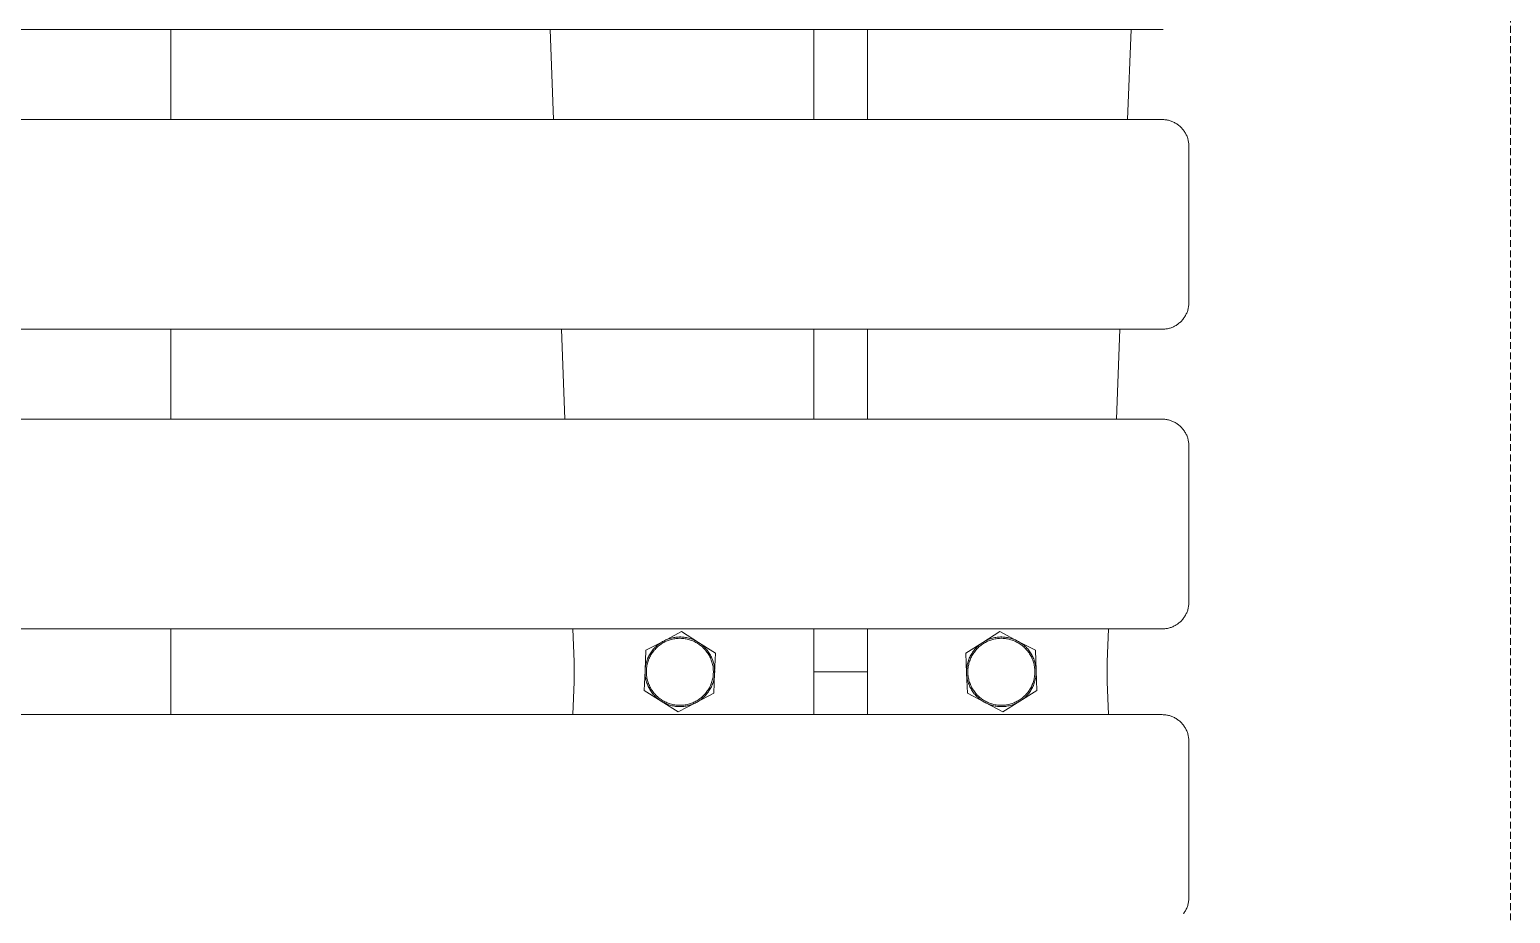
# Model space of a CAD drawing. Header units: millimetres. Extents: x -273 to 4197, y -77 to 2867.
# Drawn here: x 1527.9 to 1804.3, y 1373.4 to 1538.4 of the extents above; entities that cross this region are included whole.
import ezdxf

# ---------------------------------------------------------------- set-up
doc = ezdxf.new("R2010")
doc.units = ezdxf.units.MM
doc.linetypes.add('HIDDEN', pattern=[1.905, 1.27, -0.635])
doc.layers.add('ZANO_R', color=7, linetype='Continuous', lineweight=0)
doc.layers.add('ZANO_R_przerywana', color=7, linetype='HIDDEN', lineweight=0)

msp = doc.modelspace()

# ---------------------------------------------------------------- linework, layer by layer
at = {"layer": 'ZANO_R'}
for p, q in [((1739.31, 1538.4), (-50.69, 1538.4)), ((1554.31, 1538.4), (1554.31, 1521.61)), ((1625.11, 1538.4), (1625.74, 1521.61)), ((1674.31, 1521.61), (1674.31, 1538.4)), ((1684.31, 1521.61), (1684.31, 1538.4)), ((1732.87, 1521.61), (1733.51, 1538.4)), ((1739.48, 1538.4), (1739.31, 1538.4)), ((-50.69, 1521.61), (1739.31, 1521.61)), ((1739.31, 1521.61), (1739.48, 1521.6)), ((1739.48, 1521.6), (1739.65, 1521.59)), ((1739.65, 1521.59), (1739.82, 1521.58)), ((1739.82, 1521.58), (1739.99, 1521.56)), ((1739.99, 1521.56), (1740.16, 1521.53)), ((1740.16, 1521.53), (1740.33, 1521.5)), ((1740.33, 1521.5), (1740.49, 1521.46)), ((1740.49, 1521.46), (1740.66, 1521.42)), ((1740.66, 1521.42), (1740.82, 1521.37)), ((1740.82, 1521.37), (1740.98, 1521.32)), ((1740.98, 1521.32), (1741.14, 1521.26)), ((1741.14, 1521.26), (1741.3, 1521.19)), ((1741.3, 1521.19), (1741.46, 1521.12)), ((1741.46, 1521.12), (1741.61, 1521.05)), ((1741.61, 1521.05), (1741.76, 1520.96)), ((1741.76, 1520.96), (1741.91, 1520.88)), ((1741.91, 1520.88), (1742.05, 1520.79)), ((1742.05, 1520.79), (1742.19, 1520.69)), ((1742.19, 1520.69), (1742.33, 1520.59)), ((1742.33, 1520.59), (1742.46, 1520.48)), ((1742.46, 1520.48), (1742.6, 1520.37)), ((1742.6, 1520.37), (1742.72, 1520.26)), ((1742.72, 1520.26), (1742.84, 1520.14)), ((1742.84, 1520.14), (1742.96, 1520.02)), ((1742.96, 1520.02), (1743.08, 1519.89)), ((1743.08, 1519.89), (1743.19, 1519.76)), ((1743.19, 1519.76), (1743.29, 1519.63)), ((1743.29, 1519.63), (1743.39, 1519.49)), ((1743.39, 1519.49), (1743.49, 1519.35)), ((1743.49, 1519.35), (1743.58, 1519.2)), ((1743.58, 1519.2), (1743.67, 1519.06)), ((1743.67, 1519.06), (1743.75, 1518.91)), ((1743.75, 1518.91), (1743.82, 1518.75)), ((1743.82, 1518.75), (1743.9, 1518.6)), ((1743.9, 1518.6), (1743.96, 1518.44)), ((1743.96, 1518.44), (1744.02, 1518.28)), ((1744.02, 1518.28), (1744.08, 1518.12)), ((1744.08, 1518.12), (1744.12, 1517.96)), ((1744.12, 1517.96), (1744.17, 1517.79)), ((1744.17, 1517.79), (1744.2, 1517.62)), ((1744.2, 1517.62), (1744.24, 1517.46)), ((1744.24, 1517.46), (1744.26, 1517.29)), ((1744.26, 1517.29), (1744.28, 1517.12)), ((1744.28, 1517.12), (1744.3, 1516.95)), ((1744.3, 1516.95), (1744.31, 1516.78)), ((1744.31, 1516.78), (1744.31, 1516.61)), ((1744.31, 1516.61), (1744.31, 1515.42)), ((1744.31, 1515.42), (1744.31, 1487.45)), ((1744.28, 1486.94), (1744.26, 1486.77)), ((1744.3, 1487.11), (1744.28, 1486.94)), ((1744.31, 1487.28), (1744.3, 1487.11)), ((1744.31, 1487.45), (1744.31, 1487.28)), ((1743.08, 1484.16), (1742.96, 1484.04)), ((1743.19, 1484.29), (1743.08, 1484.16)), ((1743.29, 1484.43), (1743.19, 1484.29)), ((1743.39, 1484.57), (1743.29, 1484.43)), ((1743.49, 1484.71), (1743.39, 1484.57)), ((1743.58, 1484.85), (1743.49, 1484.71)), ((1743.67, 1485), (1743.58, 1484.85)), ((1743.75, 1485.15), (1743.67, 1485)), ((1743.82, 1485.3), (1743.75, 1485.15)), ((1743.9, 1485.46), (1743.82, 1485.3)), ((1743.96, 1485.61), (1743.9, 1485.46)), ((1744.02, 1485.77), (1743.96, 1485.61)), ((1744.08, 1485.94), (1744.02, 1485.77)), ((1744.12, 1486.1), (1744.08, 1485.94)), ((1744.17, 1486.27), (1744.12, 1486.1)), ((1744.2, 1486.43), (1744.17, 1486.27)), ((1744.24, 1486.6), (1744.2, 1486.43)), ((1744.26, 1486.77), (1744.24, 1486.6)), ((1739.31, 1482.45), (-50.69, 1482.45)), ((1554.31, 1482.45), (1554.31, 1465.66)), ((1627.22, 1482.45), (1627.85, 1465.66)), ((1674.31, 1465.66), (1674.31, 1482.45)), ((1684.31, 1465.66), (1684.31, 1482.45)), ((1730.77, 1465.66), (1731.4, 1482.45)), ((1739.48, 1482.45), (1739.31, 1482.45)), ((1739.65, 1482.46), (1739.48, 1482.45)), ((1739.82, 1482.48), (1739.65, 1482.46)), ((1739.99, 1482.5), (1739.82, 1482.48)), ((1740.16, 1482.52), (1739.99, 1482.5)), ((1740.33, 1482.55), (1740.16, 1482.52)), ((1740.49, 1482.59), (1740.33, 1482.55)), ((1740.66, 1482.63), (1740.49, 1482.59)), ((1740.82, 1482.68), (1740.66, 1482.63)), ((1740.98, 1482.74), (1740.82, 1482.68)), ((1741.14, 1482.8), (1740.98, 1482.74)), ((1741.3, 1482.86), (1741.14, 1482.8)), ((1741.46, 1482.93), (1741.3, 1482.86)), ((1741.61, 1483.01), (1741.46, 1482.93)), ((1741.76, 1483.09), (1741.61, 1483.01)), ((1741.91, 1483.18), (1741.76, 1483.09)), ((1742.05, 1483.27), (1741.91, 1483.18)), ((1742.19, 1483.36), (1742.05, 1483.27)), ((1742.33, 1483.46), (1742.19, 1483.36)), ((1742.46, 1483.57), (1742.33, 1483.46)), ((1742.6, 1483.68), (1742.46, 1483.57)), ((1742.72, 1483.79), (1742.6, 1483.68)), ((1742.84, 1483.91), (1742.72, 1483.79)), ((1742.96, 1484.04), (1742.84, 1483.91)), ((-50.69, 1465.66), (1739.31, 1465.66)), ((1739.31, 1465.66), (1739.48, 1465.65)), ((1739.48, 1465.65), (1739.65, 1465.64)), ((1739.65, 1465.64), (1739.82, 1465.63)), ((1739.82, 1465.63), (1739.99, 1465.61)), ((1739.99, 1465.61), (1740.16, 1465.58)), ((1740.16, 1465.58), (1740.33, 1465.55)), ((1740.33, 1465.55), (1740.49, 1465.51)), ((1740.49, 1465.51), (1740.66, 1465.47)), ((1740.66, 1465.47), (1740.82, 1465.42)), ((1740.82, 1465.42), (1740.98, 1465.37)), ((1740.98, 1465.37), (1741.14, 1465.31)), ((1741.14, 1465.31), (1741.3, 1465.24)), ((1741.3, 1465.24), (1741.46, 1465.17)), ((1741.46, 1465.17), (1741.61, 1465.1)), ((1741.61, 1465.1), (1741.76, 1465.01)), ((1741.76, 1465.01), (1741.91, 1464.93)), ((1741.91, 1464.93), (1742.05, 1464.84)), ((1742.05, 1464.84), (1742.19, 1464.74)), ((1742.19, 1464.74), (1742.33, 1464.64)), ((1742.33, 1464.64), (1742.46, 1464.53)), ((1742.46, 1464.53), (1742.6, 1464.42)), ((1742.6, 1464.42), (1742.72, 1464.31)), ((1742.72, 1464.31), (1742.84, 1464.19)), ((1742.84, 1464.19), (1742.96, 1464.07)), ((1742.96, 1464.07), (1743.08, 1463.94)), ((1743.08, 1463.94), (1743.19, 1463.81)), ((1743.19, 1463.81), (1743.29, 1463.68)), ((1743.29, 1463.68), (1743.39, 1463.54)), ((1743.39, 1463.54), (1743.49, 1463.4)), ((1743.49, 1463.4), (1743.58, 1463.25)), ((1743.58, 1463.25), (1743.67, 1463.11)), ((1743.67, 1463.11), (1743.75, 1462.96)), ((1743.75, 1462.96), (1743.82, 1462.8)), ((1743.82, 1462.8), (1743.9, 1462.65)), ((1743.9, 1462.65), (1743.96, 1462.49)), ((1743.96, 1462.49), (1744.02, 1462.33)), ((1744.02, 1462.33), (1744.08, 1462.17)), ((1744.08, 1462.17), (1744.12, 1462.01)), ((1744.12, 1462.01), (1744.17, 1461.84)), ((1744.17, 1461.84), (1744.2, 1461.67)), ((1744.2, 1461.67), (1744.24, 1461.51)), ((1744.24, 1461.51), (1744.26, 1461.34)), ((1744.26, 1461.34), (1744.28, 1461.17)), ((1744.28, 1461.17), (1744.3, 1461)), ((1744.3, 1461), (1744.31, 1460.83)), ((1744.31, 1460.83), (1744.31, 1460.66)), ((1744.31, 1460.66), (1744.31, 1459.47)), ((1744.31, 1459.47), (1744.31, 1431.5)), ((1743.58, 1428.9), (1743.49, 1428.76)), ((1743.67, 1429.05), (1743.58, 1428.9)), ((1743.75, 1429.2), (1743.67, 1429.05)), ((1743.82, 1429.35), (1743.75, 1429.2)), ((1743.9, 1429.51), (1743.82, 1429.35)), ((1743.96, 1429.66), (1743.9, 1429.51)), ((1744.02, 1429.82), (1743.96, 1429.66)), ((1744.08, 1429.99), (1744.02, 1429.82)), ((1744.12, 1430.15), (1744.08, 1429.99)), ((1744.17, 1430.31), (1744.12, 1430.15)), ((1744.2, 1430.48), (1744.17, 1430.31)), ((1744.24, 1430.65), (1744.2, 1430.48)), ((1744.26, 1430.82), (1744.24, 1430.65)), ((1744.28, 1430.99), (1744.26, 1430.82)), ((1744.3, 1431.16), (1744.28, 1430.99)), ((1744.31, 1431.33), (1744.3, 1431.16)), ((1744.31, 1431.5), (1744.31, 1431.33)), ((1739.31, 1426.5), (-50.69, 1426.5)), ((1554.31, 1426.5), (1554.31, 1410.49)), ((1629.32, 1426.5), (1629.55, 1420.37)), ((1674.31, 1418.49), (1674.31, 1426.5)), ((1684.31, 1418.49), (1684.31, 1426.5)), ((1729.07, 1420.37), (1729.3, 1426.5)), ((1739.48, 1426.5), (1739.31, 1426.5)), ((1739.65, 1426.51), (1739.48, 1426.5)), ((1739.82, 1426.53), (1739.65, 1426.51)), ((1739.99, 1426.55), (1739.82, 1426.53)), ((1740.16, 1426.57), (1739.99, 1426.55)), ((1740.33, 1426.6), (1740.16, 1426.57)), ((1740.49, 1426.64), (1740.33, 1426.6)), ((1740.66, 1426.68), (1740.49, 1426.64)), ((1740.82, 1426.73), (1740.66, 1426.68)), ((1740.98, 1426.79), (1740.82, 1426.73)), ((1741.14, 1426.85), (1740.98, 1426.79)), ((1741.3, 1426.91), (1741.14, 1426.85)), ((1741.46, 1426.98), (1741.3, 1426.91)), ((1741.61, 1427.06), (1741.46, 1426.98)), ((1741.76, 1427.14), (1741.61, 1427.06)), ((1741.91, 1427.23), (1741.76, 1427.14)), ((1742.05, 1427.32), (1741.91, 1427.23)), ((1742.19, 1427.41), (1742.05, 1427.32)), ((1742.33, 1427.51), (1742.19, 1427.41)), ((1742.46, 1427.62), (1742.33, 1427.51)), ((1742.6, 1427.73), (1742.46, 1427.62)), ((1742.72, 1427.84), (1742.6, 1427.73)), ((1742.84, 1427.96), (1742.72, 1427.84)), ((1742.96, 1428.09), (1742.84, 1427.96)), ((1743.08, 1428.21), (1742.96, 1428.09)), ((1743.19, 1428.34), (1743.08, 1428.21)), ((1743.29, 1428.48), (1743.19, 1428.34)), ((1743.39, 1428.62), (1743.29, 1428.48)), ((1743.49, 1428.76), (1743.39, 1428.62)), ((1642.96, 1422.5), (1646.29, 1424.24)), ((1645.02, 1423.37), (1644.86, 1423.23)), ((1645.19, 1423.51), (1645.02, 1423.37)), ((1645.36, 1423.65), (1645.19, 1423.51)), ((1645.28, 1423.27), (1645.45, 1423.4)), ((1645.54, 1423.78), (1645.36, 1423.65)), ((1645.45, 1423.4), (1645.62, 1423.53)), ((1645.72, 1423.91), (1645.54, 1423.78)), ((1645.62, 1423.53), (1645.79, 1423.65)), ((1645.91, 1424.02), (1645.72, 1423.91)), ((1645.79, 1423.65), (1645.97, 1423.77)), ((1646.09, 1424.14), (1645.91, 1424.02)), ((1645.97, 1423.77), (1646.15, 1423.88)), ((1646.29, 1424.24), (1646.09, 1424.14)), ((1646.15, 1423.88), (1646.34, 1423.99)), ((1646.29, 1424.24), (1649.61, 1425.99)), ((1646.48, 1424.34), (1646.29, 1424.24)), ((1646.34, 1423.99), (1646.53, 1424.08)), ((1646.68, 1424.43), (1646.48, 1424.34)), ((1646.53, 1424.08), (1646.72, 1424.18)), ((1646.88, 1424.52), (1646.68, 1424.43)), ((1646.72, 1424.18), (1646.92, 1424.26)), ((1647.09, 1424.6), (1646.88, 1424.52)), ((1646.92, 1424.26), (1647.12, 1424.34)), ((1647.3, 1424.67), (1647.09, 1424.6)), ((1647.12, 1424.34), (1647.32, 1424.41)), ((1647.51, 1424.73), (1647.3, 1424.67)), ((1647.32, 1424.41), (1647.52, 1424.48)), ((1647.72, 1424.79), (1647.51, 1424.73)), ((1647.52, 1424.48), (1647.73, 1424.53)), ((1647.93, 1424.84), (1647.72, 1424.79)), ((1647.73, 1424.53), (1647.93, 1424.58)), ((1648.15, 1424.88), (1647.93, 1424.84)), ((1647.93, 1424.58), (1648.14, 1424.63)), ((1648.14, 1424.63), (1648.35, 1424.66)), ((1648.36, 1424.92), (1648.15, 1424.88)), ((1648.35, 1424.66), (1648.56, 1424.69)), ((1648.58, 1424.95), (1648.36, 1424.92)), ((1648.56, 1424.69), (1648.78, 1424.71)), ((1648.8, 1424.97), (1648.58, 1424.95)), ((1648.78, 1424.71), (1648.99, 1424.73)), ((1649.02, 1424.98), (1648.8, 1424.97)), ((1648.99, 1424.73), (1649.2, 1424.74)), ((1649.24, 1424.99), (1649.02, 1424.98)), ((1649.2, 1424.74), (1649.42, 1424.74)), ((1649.46, 1424.99), (1649.24, 1424.99)), ((1649.42, 1424.74), (1649.63, 1424.73)), ((1649.68, 1424.98), (1649.46, 1424.99)), ((1649.61, 1425.99), (1652.78, 1423.98)), ((1649.63, 1424.73), (1649.84, 1424.71)), ((1649.9, 1424.96), (1649.68, 1424.98)), ((1649.84, 1424.71), (1650.06, 1424.69)), ((1650.12, 1424.94), (1649.9, 1424.96)), ((1650.06, 1424.69), (1650.27, 1424.66)), ((1650.33, 1424.91), (1650.12, 1424.94)), ((1650.27, 1424.66), (1650.48, 1424.63)), ((1650.55, 1424.87), (1650.33, 1424.91)), ((1650.48, 1424.63), (1650.69, 1424.58)), ((1650.76, 1424.82), (1650.55, 1424.87)), ((1650.69, 1424.58), (1650.89, 1424.53)), ((1650.98, 1424.77), (1650.76, 1424.82)), ((1650.89, 1424.53), (1651.1, 1424.48)), ((1651.19, 1424.71), (1650.98, 1424.77)), ((1651.1, 1424.48), (1651.3, 1424.41)), ((1651.4, 1424.64), (1651.19, 1424.71)), ((1651.3, 1424.41), (1651.5, 1424.34)), ((1651.6, 1424.57), (1651.4, 1424.64)), ((1651.5, 1424.34), (1651.7, 1424.26)), ((1651.81, 1424.49), (1651.6, 1424.57)), ((1651.7, 1424.26), (1651.9, 1424.18)), ((1652.01, 1424.4), (1651.81, 1424.49)), ((1651.9, 1424.18), (1652.09, 1424.08)), ((1652.21, 1424.3), (1652.01, 1424.4)), ((1652.09, 1424.08), (1652.28, 1423.99)), ((1652.4, 1424.2), (1652.21, 1424.3)), ((1652.28, 1423.99), (1652.47, 1423.88)), ((1652.59, 1424.1), (1652.4, 1424.2)), ((1652.47, 1423.88), (1652.65, 1423.77)), ((1652.78, 1423.98), (1652.59, 1424.1)), ((1652.65, 1423.77), (1652.83, 1423.65)), ((1652.78, 1423.98), (1655.95, 1421.98)), ((1652.97, 1423.86), (1652.78, 1423.98)), ((1652.83, 1423.65), (1653, 1423.53)), ((1653.14, 1423.73), (1652.97, 1423.86)), ((1653, 1423.53), (1653.17, 1423.4)), ((1653.32, 1423.6), (1653.14, 1423.73)), ((1653.17, 1423.4), (1653.34, 1423.27)), ((1653.49, 1423.46), (1653.32, 1423.6)), ((1653.66, 1423.32), (1653.49, 1423.46)), ((1653.82, 1423.17), (1653.66, 1423.32)), ((1705.84, 1423.98), (1702.66, 1421.98)), ((1704.8, 1423.17), (1704.96, 1423.32)), ((1704.96, 1423.32), (1705.13, 1423.46)), ((1705.13, 1423.46), (1705.3, 1423.6)), ((1705.45, 1423.4), (1705.28, 1423.27)), ((1705.3, 1423.6), (1705.47, 1423.73)), ((1705.62, 1423.53), (1705.45, 1423.4)), ((1705.47, 1423.73), (1705.65, 1423.86)), ((1705.79, 1423.65), (1705.62, 1423.53)), ((1705.65, 1423.86), (1705.84, 1423.98)), ((1705.97, 1423.77), (1705.79, 1423.65)), ((1709.01, 1425.99), (1705.84, 1423.98)), ((1705.84, 1423.98), (1706.02, 1424.1)), ((1706.15, 1423.88), (1705.97, 1423.77)), ((1706.02, 1424.1), (1706.22, 1424.2)), ((1706.34, 1423.99), (1706.15, 1423.88)), ((1706.22, 1424.2), (1706.41, 1424.3)), ((1706.53, 1424.08), (1706.34, 1423.99)), ((1706.41, 1424.3), (1706.61, 1424.4)), ((1706.72, 1424.18), (1706.53, 1424.08)), ((1706.61, 1424.4), (1706.81, 1424.49)), ((1706.92, 1424.26), (1706.72, 1424.18)), ((1706.81, 1424.49), (1707.01, 1424.57)), ((1707.12, 1424.34), (1706.92, 1424.26)), ((1707.01, 1424.57), (1707.22, 1424.64)), ((1707.32, 1424.41), (1707.12, 1424.34)), ((1707.22, 1424.64), (1707.43, 1424.71)), ((1707.52, 1424.48), (1707.32, 1424.41)), ((1707.43, 1424.71), (1707.64, 1424.77)), ((1707.73, 1424.53), (1707.52, 1424.48)), ((1707.64, 1424.77), (1707.85, 1424.82)), ((1707.93, 1424.58), (1707.73, 1424.53)), ((1707.85, 1424.82), (1708.07, 1424.87)), ((1708.14, 1424.63), (1707.93, 1424.58)), ((1708.07, 1424.87), (1708.29, 1424.91)), ((1708.35, 1424.66), (1708.14, 1424.63)), ((1708.29, 1424.91), (1708.5, 1424.94)), ((1708.56, 1424.69), (1708.35, 1424.66)), ((1708.5, 1424.94), (1708.72, 1424.96)), ((1708.78, 1424.71), (1708.56, 1424.69)), ((1708.72, 1424.96), (1708.94, 1424.98)), ((1708.99, 1424.73), (1708.78, 1424.71)), ((1708.94, 1424.98), (1709.16, 1424.99)), ((1709.2, 1424.74), (1708.99, 1424.73)), ((1712.33, 1424.24), (1709.01, 1425.99)), ((1709.16, 1424.99), (1709.38, 1424.99)), ((1709.42, 1424.74), (1709.2, 1424.74)), ((1709.38, 1424.99), (1709.6, 1424.98)), ((1709.63, 1424.73), (1709.42, 1424.74)), ((1709.6, 1424.98), (1709.82, 1424.97)), ((1709.84, 1424.71), (1709.63, 1424.73)), ((1709.82, 1424.97), (1710.04, 1424.95)), ((1710.05, 1424.69), (1709.84, 1424.71)), ((1710.04, 1424.95), (1710.25, 1424.92)), ((1710.27, 1424.66), (1710.05, 1424.69)), ((1710.25, 1424.92), (1710.47, 1424.88)), ((1710.48, 1424.63), (1710.27, 1424.66)), ((1710.47, 1424.88), (1710.69, 1424.84)), ((1710.68, 1424.58), (1710.48, 1424.63)), ((1710.89, 1424.53), (1710.68, 1424.58)), ((1710.69, 1424.84), (1710.9, 1424.79)), ((1711.1, 1424.48), (1710.89, 1424.53)), ((1710.9, 1424.79), (1711.11, 1424.73)), ((1711.3, 1424.41), (1711.1, 1424.48)), ((1711.11, 1424.73), (1711.32, 1424.67)), ((1711.5, 1424.34), (1711.3, 1424.41)), ((1711.32, 1424.67), (1711.53, 1424.6)), ((1711.7, 1424.26), (1711.5, 1424.34)), ((1711.53, 1424.6), (1711.73, 1424.52)), ((1711.9, 1424.18), (1711.7, 1424.26)), ((1711.73, 1424.52), (1711.94, 1424.43)), ((1712.09, 1424.08), (1711.9, 1424.18)), ((1711.94, 1424.43), (1712.14, 1424.34)), ((1712.28, 1423.99), (1712.09, 1424.08)), ((1712.14, 1424.34), (1712.33, 1424.24)), ((1712.46, 1423.88), (1712.28, 1423.99)), ((1715.65, 1422.5), (1712.33, 1424.24)), ((1712.33, 1424.24), (1712.52, 1424.14)), ((1712.65, 1423.77), (1712.46, 1423.88)), ((1712.52, 1424.14), (1712.71, 1424.02)), ((1712.83, 1423.65), (1712.65, 1423.77)), ((1712.71, 1424.02), (1712.9, 1423.91)), ((1713, 1423.53), (1712.83, 1423.65)), ((1712.9, 1423.91), (1713.08, 1423.78)), ((1713.17, 1423.4), (1713, 1423.53)), ((1713.08, 1423.78), (1713.26, 1423.65)), ((1713.34, 1423.27), (1713.17, 1423.4)), ((1713.26, 1423.65), (1713.43, 1423.51)), ((1713.43, 1423.51), (1713.6, 1423.37)), ((1713.6, 1423.37), (1713.76, 1423.23)), ((1642.81, 1418.75), (1642.96, 1422.5)), ((1643.19, 1420.68), (1643.12, 1420.47)), ((1643.27, 1420.88), (1643.19, 1420.68)), ((1643.35, 1421.09), (1643.27, 1420.88)), ((1643.44, 1421.29), (1643.35, 1421.09)), ((1643.46, 1420.68), (1643.39, 1420.48)), ((1643.54, 1421.48), (1643.44, 1421.29)), ((1643.54, 1420.88), (1643.46, 1420.68)), ((1643.65, 1421.68), (1643.54, 1421.48)), ((1643.62, 1421.07), (1643.54, 1420.88)), ((1643.71, 1421.27), (1643.62, 1421.07)), ((1643.76, 1421.87), (1643.65, 1421.68)), ((1643.81, 1421.46), (1643.71, 1421.27)), ((1643.87, 1422.05), (1643.76, 1421.87)), ((1643.91, 1421.64), (1643.81, 1421.46)), ((1644, 1422.23), (1643.87, 1422.05)), ((1644.03, 1421.83), (1643.91, 1421.64)), ((1644.13, 1422.41), (1644, 1422.23)), ((1644.03, 1421.83), (1644.14, 1422)), ((1644.26, 1422.58), (1644.13, 1422.41)), ((1644.14, 1422), (1644.27, 1422.18)), ((1644.4, 1422.75), (1644.26, 1422.58)), ((1644.27, 1422.18), (1644.39, 1422.35)), ((1644.39, 1422.35), (1644.53, 1422.51)), ((1644.55, 1422.91), (1644.4, 1422.75)), ((1644.53, 1422.51), (1644.67, 1422.67)), ((1644.7, 1423.07), (1644.55, 1422.91)), ((1644.67, 1422.67), (1644.82, 1422.83)), ((1644.86, 1423.23), (1644.7, 1423.07)), ((1644.82, 1422.83), (1644.97, 1422.98)), ((1644.97, 1422.98), (1645.12, 1423.13)), ((1645.12, 1423.13), (1645.28, 1423.27)), ((1653.34, 1423.27), (1653.5, 1423.13)), ((1653.5, 1423.13), (1653.65, 1422.98)), ((1653.65, 1422.98), (1653.8, 1422.83)), ((1653.8, 1422.83), (1653.95, 1422.67)), ((1653.97, 1423.02), (1653.82, 1423.17)), ((1653.95, 1422.67), (1654.09, 1422.51)), ((1654.12, 1422.86), (1653.97, 1423.02)), ((1654.09, 1422.51), (1654.22, 1422.35)), ((1654.27, 1422.69), (1654.12, 1422.86)), ((1654.22, 1422.35), (1654.35, 1422.18)), ((1654.41, 1422.52), (1654.27, 1422.69)), ((1654.35, 1422.18), (1654.48, 1422)), ((1654.54, 1422.35), (1654.41, 1422.52)), ((1654.48, 1422), (1654.59, 1421.82)), ((1654.67, 1422.17), (1654.54, 1422.35)), ((1654.59, 1421.82), (1654.7, 1421.64)), ((1654.79, 1421.98), (1654.67, 1422.17)), ((1654.7, 1421.64), (1654.81, 1421.46)), ((1654.9, 1421.8), (1654.79, 1421.98)), ((1654.81, 1421.46), (1654.91, 1421.27)), ((1655.01, 1421.61), (1654.9, 1421.8)), ((1654.91, 1421.27), (1655, 1421.07)), ((1655, 1421.07), (1655.08, 1420.88)), ((1655.11, 1421.41), (1655.01, 1421.61)), ((1655.08, 1420.88), (1655.16, 1420.68)), ((1655.21, 1421.21), (1655.11, 1421.41)), ((1655.16, 1420.68), (1655.23, 1420.48)), ((1655.3, 1421.01), (1655.21, 1421.21)), ((1655.38, 1420.81), (1655.3, 1421.01)), ((1655.46, 1420.6), (1655.38, 1420.81)), ((1655.52, 1420.39), (1655.46, 1420.6)), ((1655.95, 1421.98), (1655.8, 1418.23)), ((1702.66, 1421.98), (1702.81, 1418.23)), ((1703.1, 1420.39), (1703.16, 1420.6)), ((1703.16, 1420.6), (1703.24, 1420.81)), ((1703.24, 1420.81), (1703.32, 1421.01)), ((1703.32, 1421.01), (1703.41, 1421.21)), ((1703.46, 1420.68), (1703.39, 1420.48)), ((1703.41, 1421.21), (1703.5, 1421.41)), ((1703.53, 1420.88), (1703.46, 1420.68)), ((1703.5, 1421.41), (1703.61, 1421.61)), ((1703.62, 1421.07), (1703.53, 1420.88)), ((1703.61, 1421.61), (1703.72, 1421.8)), ((1703.71, 1421.27), (1703.62, 1421.07)), ((1703.81, 1421.46), (1703.71, 1421.27)), ((1703.72, 1421.8), (1703.83, 1421.98)), ((1703.91, 1421.64), (1703.81, 1421.46)), ((1703.83, 1421.98), (1703.95, 1422.17)), ((1704.03, 1421.82), (1703.91, 1421.64)), ((1703.95, 1422.17), (1704.08, 1422.35)), ((1704.14, 1422), (1704.03, 1421.82)), ((1704.08, 1422.35), (1704.21, 1422.52)), ((1704.27, 1422.18), (1704.14, 1422)), ((1704.21, 1422.52), (1704.35, 1422.69)), ((1704.39, 1422.35), (1704.27, 1422.18)), ((1704.35, 1422.69), (1704.5, 1422.86)), ((1704.53, 1422.51), (1704.39, 1422.35)), ((1704.5, 1422.86), (1704.65, 1423.02)), ((1704.67, 1422.67), (1704.53, 1422.51)), ((1704.65, 1423.02), (1704.8, 1423.17)), ((1704.81, 1422.83), (1704.67, 1422.67)), ((1704.97, 1422.98), (1704.81, 1422.83)), ((1705.12, 1423.13), (1704.97, 1422.98)), ((1705.28, 1423.27), (1705.12, 1423.13)), ((1713.5, 1423.13), (1713.34, 1423.27)), ((1713.65, 1422.98), (1713.5, 1423.13)), ((1713.8, 1422.83), (1713.65, 1422.98)), ((1713.76, 1423.23), (1713.92, 1423.07)), ((1713.95, 1422.67), (1713.8, 1422.83)), ((1713.92, 1423.07), (1714.07, 1422.91)), ((1714.09, 1422.51), (1713.95, 1422.67)), ((1714.07, 1422.91), (1714.22, 1422.75)), ((1714.22, 1422.35), (1714.09, 1422.51)), ((1714.22, 1422.75), (1714.36, 1422.58)), ((1714.35, 1422.18), (1714.22, 1422.35)), ((1714.48, 1422), (1714.35, 1422.18)), ((1714.36, 1422.58), (1714.49, 1422.41)), ((1714.59, 1421.83), (1714.48, 1422)), ((1714.49, 1422.41), (1714.62, 1422.23)), ((1714.59, 1421.83), (1714.7, 1421.64)), ((1714.62, 1422.23), (1714.74, 1422.05)), ((1714.7, 1421.64), (1714.81, 1421.46)), ((1714.74, 1422.05), (1714.86, 1421.87)), ((1714.81, 1421.46), (1714.91, 1421.27)), ((1714.86, 1421.87), (1714.97, 1421.68)), ((1714.91, 1421.27), (1715, 1421.07)), ((1714.97, 1421.68), (1715.08, 1421.48)), ((1715, 1421.07), (1715.08, 1420.88)), ((1715.08, 1421.48), (1715.18, 1421.29)), ((1715.08, 1420.88), (1715.16, 1420.68)), ((1715.16, 1420.68), (1715.23, 1420.48)), ((1715.18, 1421.29), (1715.27, 1421.09)), ((1715.27, 1421.09), (1715.35, 1420.88)), ((1715.35, 1420.88), (1715.43, 1420.68)), ((1715.43, 1420.68), (1715.5, 1420.47)), ((1715.8, 1418.75), (1715.65, 1422.5)), ((1629.55, 1420.37), (1629.58, 1419.43)), ((1629.58, 1419.43), (1629.59, 1418.49)), ((1629.59, 1418.49), (1629.58, 1417.55)), ((1642.66, 1415), (1642.81, 1418.75)), ((1642.83, 1418.97), (1642.81, 1418.75)), ((1642.81, 1418.75), (1642.81, 1418.53)), ((1642.81, 1418.53), (1642.81, 1418.31)), ((1642.81, 1418.31), (1642.82, 1418.09)), ((1642.82, 1418.09), (1642.84, 1417.87)), ((1642.85, 1419.18), (1642.83, 1418.97)), ((1642.84, 1417.87), (1642.86, 1417.65)), ((1642.87, 1419.4), (1642.85, 1419.18)), ((1642.91, 1419.62), (1642.87, 1419.4)), ((1642.95, 1419.83), (1642.91, 1419.62)), ((1643, 1420.05), (1642.95, 1419.83)), ((1643.06, 1420.26), (1643, 1420.05)), ((1643.12, 1420.47), (1643.06, 1420.26)), ((1643.07, 1418.81), (1643.06, 1418.59)), ((1643.06, 1418.59), (1643.06, 1418.38)), ((1643.06, 1418.38), (1643.07, 1418.17)), ((1643.08, 1419.02), (1643.07, 1418.81)), ((1643.07, 1418.17), (1643.08, 1417.95)), ((1643.1, 1419.23), (1643.08, 1419.02)), ((1643.08, 1417.95), (1643.1, 1417.74)), ((1643.13, 1419.44), (1643.1, 1419.23)), ((1643.17, 1419.65), (1643.13, 1419.44)), ((1643.21, 1419.86), (1643.17, 1419.65)), ((1643.26, 1420.07), (1643.21, 1419.86)), ((1643.32, 1420.28), (1643.26, 1420.07)), ((1643.39, 1420.48), (1643.32, 1420.28)), ((1655.23, 1420.48), (1655.3, 1420.27)), ((1655.3, 1420.27), (1655.36, 1420.07)), ((1655.36, 1420.07), (1655.41, 1419.86)), ((1655.41, 1419.86), (1655.45, 1419.65)), ((1655.45, 1419.65), (1655.49, 1419.44)), ((1655.49, 1419.44), (1655.51, 1419.23)), ((1655.51, 1419.23), (1655.54, 1419.02)), ((1655.54, 1417.95), (1655.51, 1417.74)), ((1655.58, 1420.18), (1655.52, 1420.39)), ((1655.54, 1419.02), (1655.55, 1418.81)), ((1655.55, 1418.17), (1655.54, 1417.95)), ((1655.55, 1418.81), (1655.56, 1418.59)), ((1655.56, 1418.38), (1655.55, 1418.17)), ((1655.56, 1418.59), (1655.56, 1418.38)), ((1655.64, 1419.97), (1655.58, 1420.18)), ((1655.68, 1419.76), (1655.64, 1419.97)), ((1655.8, 1418.23), (1655.65, 1414.48)), ((1655.72, 1419.54), (1655.68, 1419.76)), ((1655.76, 1419.32), (1655.72, 1419.54)), ((1655.74, 1417.57), (1655.77, 1417.79)), ((1655.78, 1419.1), (1655.76, 1419.32)), ((1655.77, 1417.79), (1655.79, 1418.01)), ((1655.8, 1418.89), (1655.78, 1419.1)), ((1655.79, 1418.01), (1655.8, 1418.23)), ((1655.81, 1418.67), (1655.8, 1418.89)), ((1655.8, 1418.23), (1655.81, 1418.45)), ((1655.81, 1418.45), (1655.81, 1418.67)), ((1674.31, 1410.49), (1674.31, 1418.49)), ((1684.31, 1418.49), (1674.31, 1418.49)), ((1684.31, 1410.49), (1684.31, 1418.49)), ((1702.81, 1418.67), (1702.82, 1418.89)), ((1702.81, 1418.45), (1702.81, 1418.67)), ((1702.81, 1418.23), (1702.81, 1418.45)), ((1702.81, 1418.23), (1702.96, 1414.48)), ((1702.83, 1418.01), (1702.81, 1418.23)), ((1702.82, 1418.89), (1702.84, 1419.1)), ((1702.85, 1417.79), (1702.83, 1418.01)), ((1702.84, 1419.1), (1702.86, 1419.32)), ((1702.87, 1417.57), (1702.85, 1417.79)), ((1702.86, 1419.32), (1702.9, 1419.54)), ((1702.9, 1419.54), (1702.93, 1419.76)), ((1702.93, 1419.76), (1702.98, 1419.97)), ((1702.98, 1419.97), (1703.03, 1420.18)), ((1703.03, 1420.18), (1703.1, 1420.39)), ((1703.07, 1418.81), (1703.06, 1418.59)), ((1703.06, 1418.59), (1703.06, 1418.38)), ((1703.06, 1418.38), (1703.07, 1418.17)), ((1703.08, 1419.02), (1703.07, 1418.81)), ((1703.07, 1418.17), (1703.08, 1417.95)), ((1703.1, 1419.23), (1703.08, 1419.02)), ((1703.08, 1417.95), (1703.1, 1417.74)), ((1703.13, 1419.44), (1703.1, 1419.23)), ((1703.17, 1419.65), (1703.13, 1419.44)), ((1703.21, 1419.86), (1703.17, 1419.65)), ((1703.26, 1420.07), (1703.21, 1419.86)), ((1703.32, 1420.27), (1703.26, 1420.07)), ((1703.39, 1420.48), (1703.32, 1420.27)), ((1715.23, 1420.48), (1715.3, 1420.28)), ((1715.3, 1420.28), (1715.36, 1420.07)), ((1715.36, 1420.07), (1715.41, 1419.86)), ((1715.41, 1419.86), (1715.45, 1419.65)), ((1715.45, 1419.65), (1715.49, 1419.44)), ((1715.49, 1419.44), (1715.51, 1419.23)), ((1715.5, 1420.47), (1715.56, 1420.26)), ((1715.51, 1419.23), (1715.54, 1419.02)), ((1715.54, 1417.95), (1715.51, 1417.74)), ((1715.54, 1419.02), (1715.55, 1418.81)), ((1715.55, 1418.17), (1715.54, 1417.95)), ((1715.55, 1418.81), (1715.56, 1418.59)), ((1715.56, 1418.38), (1715.55, 1418.17)), ((1715.56, 1420.26), (1715.62, 1420.05)), ((1715.56, 1418.59), (1715.56, 1418.38)), ((1715.62, 1420.05), (1715.67, 1419.83)), ((1715.67, 1419.83), (1715.71, 1419.62)), ((1715.71, 1419.62), (1715.74, 1419.4)), ((1715.74, 1419.4), (1715.77, 1419.18)), ((1715.78, 1417.87), (1715.76, 1417.65)), ((1715.77, 1419.18), (1715.79, 1418.97)), ((1715.8, 1418.09), (1715.78, 1417.87)), ((1715.79, 1418.97), (1715.8, 1418.75)), ((1715.95, 1415), (1715.8, 1418.75)), ((1715.8, 1418.75), (1715.81, 1418.53)), ((1715.81, 1418.31), (1715.8, 1418.09)), ((1715.81, 1418.53), (1715.81, 1418.31)), ((1729.04, 1419.11), (1729.07, 1420.37)), ((1729.04, 1417.86), (1729.04, 1419.11)), ((1729.07, 1416.61), (1729.04, 1417.86)), ((1629.55, 1416.61), (1629.32, 1410.49)), ((1629.58, 1417.55), (1629.55, 1416.61)), ((1645.84, 1412.99), (1642.66, 1415)), ((1642.86, 1417.65), (1642.9, 1417.43)), ((1642.9, 1417.43), (1642.93, 1417.22)), ((1642.93, 1417.22), (1642.98, 1417)), ((1642.98, 1417), (1643.03, 1416.79)), ((1643.03, 1416.79), (1643.1, 1416.58)), ((1643.1, 1417.74), (1643.13, 1417.53)), ((1643.1, 1416.58), (1643.16, 1416.37)), ((1643.13, 1417.53), (1643.17, 1417.32)), ((1643.16, 1416.37), (1643.24, 1416.16)), ((1643.17, 1417.32), (1643.21, 1417.11)), ((1643.21, 1417.11), (1643.26, 1416.9)), ((1643.24, 1416.16), (1643.32, 1415.96)), ((1643.26, 1416.9), (1643.32, 1416.7)), ((1643.32, 1416.7), (1643.39, 1416.5)), ((1643.32, 1415.96), (1643.41, 1415.76)), ((1643.39, 1416.5), (1643.46, 1416.29)), ((1643.41, 1415.76), (1643.5, 1415.56)), ((1643.46, 1416.29), (1643.53, 1416.1)), ((1643.5, 1415.56), (1643.61, 1415.37)), ((1643.53, 1416.1), (1643.62, 1415.9)), ((1643.61, 1415.37), (1643.72, 1415.18)), ((1643.62, 1415.9), (1643.71, 1415.71)), ((1643.71, 1415.71), (1643.81, 1415.52)), ((1643.72, 1415.18), (1643.83, 1414.99)), ((1643.81, 1415.52), (1643.91, 1415.33)), ((1643.83, 1414.99), (1643.95, 1414.81)), ((1643.91, 1415.33), (1644.03, 1415.15)), ((1644.03, 1415.15), (1644.14, 1414.97)), ((1654.48, 1414.97), (1654.59, 1415.15)), ((1654.7, 1415.33), (1654.59, 1415.15)), ((1654.81, 1415.52), (1654.7, 1415.33)), ((1654.74, 1414.92), (1654.86, 1415.11)), ((1654.91, 1415.71), (1654.81, 1415.52)), ((1654.86, 1415.11), (1654.97, 1415.3)), ((1655, 1415.9), (1654.91, 1415.71)), ((1654.97, 1415.3), (1655.08, 1415.49)), ((1655.08, 1416.09), (1655, 1415.9)), ((1655.16, 1416.29), (1655.08, 1416.09)), ((1655.08, 1415.49), (1655.18, 1415.69)), ((1655.23, 1416.49), (1655.16, 1416.29)), ((1655.18, 1415.69), (1655.27, 1415.89)), ((1655.3, 1416.7), (1655.23, 1416.49)), ((1655.27, 1415.89), (1655.35, 1416.09)), ((1655.36, 1416.9), (1655.3, 1416.7)), ((1655.35, 1416.09), (1655.43, 1416.29)), ((1655.41, 1417.11), (1655.36, 1416.9)), ((1655.45, 1417.32), (1655.41, 1417.11)), ((1655.43, 1416.29), (1655.5, 1416.5)), ((1655.49, 1417.53), (1655.45, 1417.32)), ((1655.51, 1417.74), (1655.49, 1417.53)), ((1655.5, 1416.5), (1655.56, 1416.71)), ((1655.56, 1416.71), (1655.62, 1416.93)), ((1655.62, 1416.93), (1655.67, 1417.14)), ((1655.67, 1417.14), (1655.71, 1417.35)), ((1655.71, 1417.35), (1655.74, 1417.57)), ((1702.91, 1417.35), (1702.87, 1417.57)), ((1702.95, 1417.14), (1702.91, 1417.35)), ((1703, 1416.93), (1702.95, 1417.14)), ((1703.06, 1416.71), (1703, 1416.93)), ((1703.12, 1416.5), (1703.06, 1416.71)), ((1703.1, 1417.74), (1703.13, 1417.53)), ((1703.19, 1416.29), (1703.12, 1416.5)), ((1703.13, 1417.53), (1703.17, 1417.32)), ((1703.17, 1417.32), (1703.21, 1417.11)), ((1703.27, 1416.09), (1703.19, 1416.29)), ((1703.21, 1417.11), (1703.26, 1416.9)), ((1703.26, 1416.9), (1703.32, 1416.7)), ((1703.35, 1415.89), (1703.27, 1416.09)), ((1703.32, 1416.7), (1703.39, 1416.49)), ((1703.44, 1415.69), (1703.35, 1415.89)), ((1703.39, 1416.49), (1703.46, 1416.29)), ((1703.54, 1415.49), (1703.44, 1415.69)), ((1703.46, 1416.29), (1703.54, 1416.09)), ((1703.54, 1416.09), (1703.62, 1415.9)), ((1703.65, 1415.3), (1703.54, 1415.49)), ((1703.62, 1415.9), (1703.71, 1415.71)), ((1703.76, 1415.11), (1703.65, 1415.3)), ((1703.71, 1415.71), (1703.81, 1415.52)), ((1703.87, 1414.92), (1703.76, 1415.11)), ((1703.81, 1415.52), (1703.91, 1415.33)), ((1703.91, 1415.33), (1704.03, 1415.15)), ((1704.14, 1414.97), (1704.03, 1415.15)), ((1712.78, 1412.99), (1715.95, 1415)), ((1714.59, 1415.15), (1714.48, 1414.97)), ((1714.7, 1415.33), (1714.59, 1415.15)), ((1714.79, 1414.99), (1714.67, 1414.81)), ((1714.81, 1415.52), (1714.7, 1415.33)), ((1714.9, 1415.18), (1714.79, 1414.99)), ((1714.91, 1415.71), (1714.81, 1415.52)), ((1715.01, 1415.37), (1714.9, 1415.18)), ((1715, 1415.9), (1714.91, 1415.71)), ((1715.08, 1416.1), (1715, 1415.9)), ((1715.11, 1415.56), (1715.01, 1415.37)), ((1715.16, 1416.29), (1715.08, 1416.1)), ((1715.21, 1415.76), (1715.11, 1415.56)), ((1715.23, 1416.5), (1715.16, 1416.29)), ((1715.3, 1415.96), (1715.21, 1415.76)), ((1715.3, 1416.7), (1715.23, 1416.5)), ((1715.36, 1416.9), (1715.3, 1416.7)), ((1715.38, 1416.16), (1715.3, 1415.96)), ((1715.41, 1417.11), (1715.36, 1416.9)), ((1715.46, 1416.37), (1715.38, 1416.16)), ((1715.45, 1417.32), (1715.41, 1417.11)), ((1715.49, 1417.53), (1715.45, 1417.32)), ((1715.52, 1416.58), (1715.46, 1416.37)), ((1715.51, 1417.74), (1715.49, 1417.53)), ((1715.58, 1416.79), (1715.52, 1416.58)), ((1715.64, 1417), (1715.58, 1416.79)), ((1715.68, 1417.22), (1715.64, 1417)), ((1715.72, 1417.43), (1715.68, 1417.22)), ((1715.76, 1417.65), (1715.72, 1417.43)), ((1729.3, 1410.49), (1729.07, 1416.61)), ((1643.95, 1414.81), (1644.08, 1414.63)), ((1644.08, 1414.63), (1644.21, 1414.45)), ((1644.14, 1414.97), (1644.27, 1414.8)), ((1644.21, 1414.45), (1644.35, 1414.28)), ((1644.27, 1414.8), (1644.39, 1414.63)), ((1644.35, 1414.28), (1644.5, 1414.12)), ((1644.39, 1414.63), (1644.53, 1414.46)), ((1644.5, 1414.12), (1644.65, 1413.96)), ((1644.53, 1414.46), (1644.67, 1414.3)), ((1644.65, 1413.96), (1644.8, 1413.8)), ((1644.67, 1414.3), (1644.81, 1414.14)), ((1644.8, 1413.8), (1644.96, 1413.65)), ((1644.81, 1414.14), (1644.97, 1413.99)), ((1644.96, 1413.65), (1645.13, 1413.51)), ((1644.97, 1413.99), (1645.12, 1413.85)), ((1645.12, 1413.85), (1645.28, 1413.71)), ((1645.13, 1413.51), (1645.3, 1413.37)), ((1645.28, 1413.71), (1645.45, 1413.57)), ((1645.3, 1413.37), (1645.47, 1413.24)), ((1645.45, 1413.57), (1645.62, 1413.44)), ((1645.47, 1413.24), (1645.65, 1413.11)), ((1645.62, 1413.44), (1645.79, 1413.32)), ((1645.65, 1413.11), (1645.84, 1412.99)), ((1645.79, 1413.32), (1645.97, 1413.2)), ((1649.01, 1410.99), (1645.84, 1412.99)), ((1645.84, 1412.99), (1646.02, 1412.88)), ((1645.97, 1413.2), (1646.15, 1413.09)), ((1646.02, 1412.88), (1646.22, 1412.77)), ((1646.15, 1413.09), (1646.34, 1412.99)), ((1646.22, 1412.77), (1646.41, 1412.67)), ((1646.34, 1412.99), (1646.53, 1412.89)), ((1646.41, 1412.67), (1646.61, 1412.57)), ((1646.53, 1412.89), (1646.72, 1412.8)), ((1646.61, 1412.57), (1646.81, 1412.49)), ((1646.72, 1412.8), (1646.92, 1412.71)), ((1646.81, 1412.49), (1647.01, 1412.41)), ((1646.92, 1412.71), (1647.12, 1412.63)), ((1647.01, 1412.41), (1647.22, 1412.33)), ((1647.12, 1412.63), (1647.32, 1412.56)), ((1647.22, 1412.33), (1647.43, 1412.26)), ((1647.32, 1412.56), (1647.52, 1412.5)), ((1647.43, 1412.26), (1647.64, 1412.2)), ((1647.52, 1412.5), (1647.73, 1412.44)), ((1647.73, 1412.44), (1647.93, 1412.39)), ((1647.93, 1412.39), (1648.14, 1412.35)), ((1648.14, 1412.35), (1648.35, 1412.31)), ((1648.35, 1412.31), (1648.56, 1412.28)), ((1648.56, 1412.28), (1648.78, 1412.26)), ((1648.78, 1412.26), (1648.99, 1412.24)), ((1648.99, 1412.24), (1649.2, 1412.24)), ((1652.33, 1412.73), (1649.01, 1410.99)), ((1649.2, 1412.24), (1649.42, 1412.24)), ((1649.42, 1412.24), (1649.63, 1412.24)), ((1649.63, 1412.24), (1649.84, 1412.26)), ((1649.84, 1412.26), (1650.05, 1412.28)), ((1650.05, 1412.28), (1650.27, 1412.31)), ((1650.27, 1412.31), (1650.48, 1412.35)), ((1650.48, 1412.35), (1650.68, 1412.39)), ((1650.68, 1412.39), (1650.89, 1412.44)), ((1650.89, 1412.44), (1651.1, 1412.5)), ((1650.9, 1412.18), (1651.11, 1412.24)), ((1651.1, 1412.5), (1651.3, 1412.56)), ((1651.11, 1412.24), (1651.32, 1412.31)), ((1651.3, 1412.56), (1651.5, 1412.63)), ((1651.32, 1412.31), (1651.53, 1412.38)), ((1651.5, 1412.63), (1651.7, 1412.71)), ((1651.53, 1412.38), (1651.73, 1412.46)), ((1651.7, 1412.71), (1651.9, 1412.8)), ((1651.73, 1412.46), (1651.94, 1412.54)), ((1651.9, 1412.8), (1652.09, 1412.89)), ((1651.94, 1412.54), (1652.14, 1412.63)), ((1652.09, 1412.89), (1652.28, 1412.99)), ((1652.14, 1412.63), (1652.33, 1412.73)), ((1652.28, 1412.99), (1652.46, 1413.09)), ((1655.65, 1414.48), (1652.33, 1412.73)), ((1652.33, 1412.73), (1652.52, 1412.84)), ((1652.46, 1413.09), (1652.65, 1413.2)), ((1652.52, 1412.84), (1652.71, 1412.95)), ((1652.65, 1413.2), (1652.83, 1413.32)), ((1652.71, 1412.95), (1652.9, 1413.07)), ((1652.83, 1413.32), (1653, 1413.44)), ((1652.9, 1413.07), (1653.08, 1413.19)), ((1653, 1413.44), (1653.17, 1413.57)), ((1653.08, 1413.19), (1653.26, 1413.32)), ((1653.17, 1413.57), (1653.34, 1413.71)), ((1653.26, 1413.32), (1653.43, 1413.46)), ((1653.34, 1413.71), (1653.5, 1413.85)), ((1653.43, 1413.46), (1653.6, 1413.6)), ((1653.5, 1413.85), (1653.65, 1413.99)), ((1653.6, 1413.6), (1653.76, 1413.75)), ((1653.65, 1413.99), (1653.8, 1414.14)), ((1653.76, 1413.75), (1653.92, 1413.9)), ((1653.8, 1414.14), (1653.95, 1414.3)), ((1653.92, 1413.9), (1654.07, 1414.06)), ((1653.95, 1414.3), (1654.09, 1414.46)), ((1654.07, 1414.06), (1654.22, 1414.22)), ((1654.09, 1414.46), (1654.22, 1414.63)), ((1654.22, 1414.63), (1654.35, 1414.8)), ((1654.22, 1414.22), (1654.36, 1414.39)), ((1654.35, 1414.8), (1654.48, 1414.97)), ((1654.36, 1414.39), (1654.49, 1414.56)), ((1654.49, 1414.56), (1654.62, 1414.74)), ((1654.62, 1414.74), (1654.74, 1414.92)), ((1702.96, 1414.48), (1706.29, 1412.73)), ((1704, 1414.74), (1703.87, 1414.92)), ((1704.13, 1414.56), (1704, 1414.74)), ((1704.26, 1414.39), (1704.13, 1414.56)), ((1704.27, 1414.8), (1704.14, 1414.97)), ((1704.4, 1414.22), (1704.26, 1414.39)), ((1704.39, 1414.63), (1704.27, 1414.8)), ((1704.53, 1414.46), (1704.39, 1414.63)), ((1704.55, 1414.06), (1704.4, 1414.22)), ((1704.67, 1414.3), (1704.53, 1414.46)), ((1704.7, 1413.9), (1704.55, 1414.06)), ((1704.82, 1414.14), (1704.67, 1414.3)), ((1704.86, 1413.75), (1704.7, 1413.9)), ((1704.97, 1413.99), (1704.82, 1414.14)), ((1705.02, 1413.6), (1704.86, 1413.75)), ((1705.12, 1413.85), (1704.97, 1413.99)), ((1705.19, 1413.46), (1705.02, 1413.6)), ((1705.28, 1413.71), (1705.12, 1413.85)), ((1705.36, 1413.32), (1705.19, 1413.46)), ((1705.45, 1413.57), (1705.28, 1413.71)), ((1705.54, 1413.19), (1705.36, 1413.32)), ((1705.62, 1413.44), (1705.45, 1413.57)), ((1705.72, 1413.07), (1705.54, 1413.19)), ((1705.79, 1413.32), (1705.62, 1413.44)), ((1705.91, 1412.95), (1705.72, 1413.07)), ((1705.97, 1413.2), (1705.79, 1413.32)), ((1706.09, 1412.84), (1705.91, 1412.95)), ((1706.15, 1413.09), (1705.97, 1413.2)), ((1706.29, 1412.73), (1706.09, 1412.84)), ((1706.34, 1412.99), (1706.15, 1413.09)), ((1706.29, 1412.73), (1709.61, 1410.99)), ((1706.48, 1412.63), (1706.29, 1412.73)), ((1706.53, 1412.89), (1706.34, 1412.99)), ((1706.68, 1412.54), (1706.48, 1412.63)), ((1706.72, 1412.8), (1706.53, 1412.89)), ((1706.88, 1412.46), (1706.68, 1412.54)), ((1706.92, 1412.71), (1706.72, 1412.8)), ((1707.09, 1412.38), (1706.88, 1412.46)), ((1707.12, 1412.63), (1706.92, 1412.71)), ((1707.3, 1412.31), (1707.09, 1412.38)), ((1707.32, 1412.56), (1707.12, 1412.63)), ((1707.51, 1412.24), (1707.3, 1412.31)), ((1707.52, 1412.5), (1707.32, 1412.56)), ((1707.72, 1412.18), (1707.51, 1412.24)), ((1707.73, 1412.44), (1707.52, 1412.5)), ((1707.93, 1412.39), (1707.73, 1412.44)), ((1708.14, 1412.35), (1707.93, 1412.39)), ((1708.35, 1412.31), (1708.14, 1412.35)), ((1708.56, 1412.28), (1708.35, 1412.31)), ((1708.78, 1412.26), (1708.56, 1412.28)), ((1708.99, 1412.24), (1708.78, 1412.26)), ((1709.2, 1412.24), (1708.99, 1412.24)), ((1709.42, 1412.24), (1709.2, 1412.24)), ((1709.63, 1412.24), (1709.42, 1412.24)), ((1709.61, 1410.99), (1712.78, 1412.99)), ((1709.84, 1412.26), (1709.63, 1412.24)), ((1710.06, 1412.28), (1709.84, 1412.26)), ((1710.27, 1412.31), (1710.06, 1412.28)), ((1710.48, 1412.35), (1710.27, 1412.31)), ((1710.69, 1412.39), (1710.48, 1412.35)), ((1710.89, 1412.44), (1710.69, 1412.39)), ((1711.1, 1412.5), (1710.89, 1412.44)), ((1711.19, 1412.26), (1710.98, 1412.2)), ((1711.3, 1412.56), (1711.1, 1412.5)), ((1711.4, 1412.33), (1711.19, 1412.26)), ((1711.5, 1412.63), (1711.3, 1412.56)), ((1711.6, 1412.41), (1711.4, 1412.33)), ((1711.7, 1412.71), (1711.5, 1412.63)), ((1711.81, 1412.49), (1711.6, 1412.41)), ((1711.9, 1412.8), (1711.7, 1412.71)), ((1712.01, 1412.57), (1711.81, 1412.49)), ((1712.09, 1412.89), (1711.9, 1412.8)), ((1712.21, 1412.67), (1712.01, 1412.57)), ((1712.28, 1412.99), (1712.09, 1412.89)), ((1712.4, 1412.77), (1712.21, 1412.67)), ((1712.47, 1413.09), (1712.28, 1412.99)), ((1712.59, 1412.88), (1712.4, 1412.77)), ((1712.65, 1413.2), (1712.47, 1413.09)), ((1712.78, 1412.99), (1712.59, 1412.88)), ((1712.83, 1413.32), (1712.65, 1413.2)), ((1712.97, 1413.11), (1712.78, 1412.99)), ((1713, 1413.44), (1712.83, 1413.32)), ((1713.14, 1413.24), (1712.97, 1413.11)), ((1713.17, 1413.57), (1713, 1413.44)), ((1713.32, 1413.37), (1713.14, 1413.24)), ((1713.34, 1413.71), (1713.17, 1413.57)), ((1713.49, 1413.51), (1713.32, 1413.37)), ((1713.5, 1413.85), (1713.34, 1413.71)), ((1713.66, 1413.65), (1713.49, 1413.51)), ((1713.65, 1413.99), (1713.5, 1413.85)), ((1713.8, 1414.14), (1713.65, 1413.99)), ((1713.82, 1413.8), (1713.66, 1413.65)), ((1713.95, 1414.3), (1713.8, 1414.14)), ((1713.97, 1413.96), (1713.82, 1413.8)), ((1714.09, 1414.46), (1713.95, 1414.3)), ((1714.12, 1414.12), (1713.97, 1413.96)), ((1714.22, 1414.63), (1714.09, 1414.46)), ((1714.27, 1414.28), (1714.12, 1414.12)), ((1714.35, 1414.8), (1714.22, 1414.63)), ((1714.41, 1414.45), (1714.27, 1414.28)), ((1714.48, 1414.97), (1714.35, 1414.8)), ((1714.54, 1414.63), (1714.41, 1414.45)), ((1714.67, 1414.81), (1714.54, 1414.63)), ((-50.69, 1410.49), (1739.31, 1410.49)), ((1647.64, 1412.2), (1647.85, 1412.15)), ((1647.85, 1412.15), (1648.07, 1412.11)), ((1648.07, 1412.11), (1648.29, 1412.07)), ((1648.29, 1412.07), (1648.5, 1412.04)), ((1648.5, 1412.04), (1648.72, 1412.01)), ((1648.72, 1412.01), (1648.94, 1412)), ((1648.94, 1412), (1649.16, 1411.99)), ((1649.16, 1411.99), (1649.38, 1411.99)), ((1649.38, 1411.99), (1649.6, 1411.99)), ((1649.6, 1411.99), (1649.82, 1412.01)), ((1649.82, 1412.01), (1650.04, 1412.03)), ((1650.04, 1412.03), (1650.25, 1412.06)), ((1650.25, 1412.06), (1650.47, 1412.09)), ((1650.47, 1412.09), (1650.69, 1412.13)), ((1650.69, 1412.13), (1650.9, 1412.18)), ((1707.93, 1412.13), (1707.72, 1412.18)), ((1708.15, 1412.09), (1707.93, 1412.13)), ((1708.36, 1412.06), (1708.15, 1412.09)), ((1708.58, 1412.03), (1708.36, 1412.06)), ((1708.8, 1412.01), (1708.58, 1412.03)), ((1709.02, 1411.99), (1708.8, 1412.01)), ((1709.24, 1411.99), (1709.02, 1411.99)), ((1709.46, 1411.99), (1709.24, 1411.99)), ((1709.68, 1412), (1709.46, 1411.99)), ((1709.9, 1412.01), (1709.68, 1412)), ((1710.12, 1412.04), (1709.9, 1412.01)), ((1710.33, 1412.07), (1710.12, 1412.04)), ((1710.55, 1412.11), (1710.33, 1412.07)), ((1710.76, 1412.15), (1710.55, 1412.11)), ((1710.98, 1412.2), (1710.76, 1412.15)), ((1739.31, 1410.49), (1739.48, 1410.48)), ((1739.48, 1410.48), (1739.65, 1410.48)), ((1739.65, 1410.48), (1739.82, 1410.46)), ((1739.82, 1410.46), (1739.99, 1410.44)), ((1739.99, 1410.44), (1740.16, 1410.41)), ((1740.16, 1410.41), (1740.33, 1410.38)), ((1740.33, 1410.38), (1740.49, 1410.35)), ((1740.49, 1410.35), (1740.66, 1410.3)), ((1740.66, 1410.3), (1740.82, 1410.25)), ((1740.82, 1410.25), (1740.98, 1410.2)), ((1740.98, 1410.2), (1741.14, 1410.14)), ((1741.14, 1410.14), (1741.3, 1410.07)), ((1741.3, 1410.07), (1741.46, 1410)), ((1741.46, 1410), (1741.61, 1409.93)), ((1741.61, 1409.93), (1741.76, 1409.85)), ((1741.76, 1409.85), (1741.91, 1409.76)), ((1741.91, 1409.76), (1742.05, 1409.67)), ((1742.05, 1409.67), (1742.19, 1409.57)), ((1742.19, 1409.57), (1742.33, 1409.47)), ((1742.33, 1409.47), (1742.46, 1409.37)), ((1742.46, 1409.37), (1742.6, 1409.26)), ((1742.6, 1409.26), (1742.72, 1409.14)), ((1742.72, 1409.14), (1742.84, 1409.02)), ((1742.84, 1409.02), (1742.96, 1408.9)), ((1742.96, 1408.9), (1743.08, 1408.77)), ((1743.08, 1408.77), (1743.19, 1408.64)), ((1743.19, 1408.64), (1743.29, 1408.51)), ((1743.29, 1408.51), (1743.39, 1408.37)), ((1743.39, 1408.37), (1743.49, 1408.23)), ((1743.49, 1408.23), (1743.58, 1408.09)), ((1743.58, 1408.09), (1743.67, 1407.94)), ((1743.67, 1407.94), (1743.75, 1407.79)), ((1743.75, 1407.79), (1743.82, 1407.63)), ((1743.82, 1407.63), (1743.9, 1407.48)), ((1743.9, 1407.48), (1743.96, 1407.32)), ((1743.96, 1407.32), (1744.02, 1407.16)), ((1744.02, 1407.16), (1744.08, 1407)), ((1744.08, 1407), (1744.12, 1406.84)), ((1744.12, 1406.84), (1744.17, 1406.67)), ((1744.17, 1406.67), (1744.2, 1406.5)), ((1744.2, 1406.5), (1744.24, 1406.34)), ((1744.24, 1406.34), (1744.26, 1406.17)), ((1744.26, 1406.17), (1744.28, 1406)), ((1744.28, 1406), (1744.3, 1405.83)), ((1744.3, 1405.83), (1744.31, 1405.66)), ((1744.31, 1405.66), (1744.31, 1405.49)), ((1744.31, 1405.49), (1744.31, 1377.51)), ((1744.31, 1377.51), (1744.31, 1376.33)), ((1744.31, 1376.33), (1744.31, 1376.16)), ((1743.49, 1373.59), (1743.39, 1373.45)), ((1743.58, 1373.73), (1743.49, 1373.59)), ((1743.67, 1373.88), (1743.58, 1373.73)), ((1743.75, 1374.03), (1743.67, 1373.88)), ((1743.82, 1374.18), (1743.75, 1374.03)), ((1743.9, 1374.34), (1743.82, 1374.18)), ((1743.96, 1374.5), (1743.9, 1374.34)), ((1744.02, 1374.66), (1743.96, 1374.5)), ((1744.08, 1374.82), (1744.02, 1374.66)), ((1744.12, 1374.98), (1744.08, 1374.82)), ((1744.17, 1375.15), (1744.12, 1374.98)), ((1744.2, 1375.31), (1744.17, 1375.15)), ((1744.24, 1375.48), (1744.2, 1375.31)), ((1744.26, 1375.65), (1744.24, 1375.48)), ((1744.28, 1375.82), (1744.26, 1375.65)), ((1744.3, 1375.99), (1744.28, 1375.82)), ((1744.31, 1376.16), (1744.3, 1375.99)), ((1743.39, 1373.45), (1743.29, 1373.31))]:
    msp.add_line(p, q, dxfattribs=at)
at = {"layer": 'ZANO_R_przerywana'}
msp.add_line((1804.31, 1143.49), (1804.31, 1693.49), dxfattribs=at)

doc.saveas('drawing.dxf')
